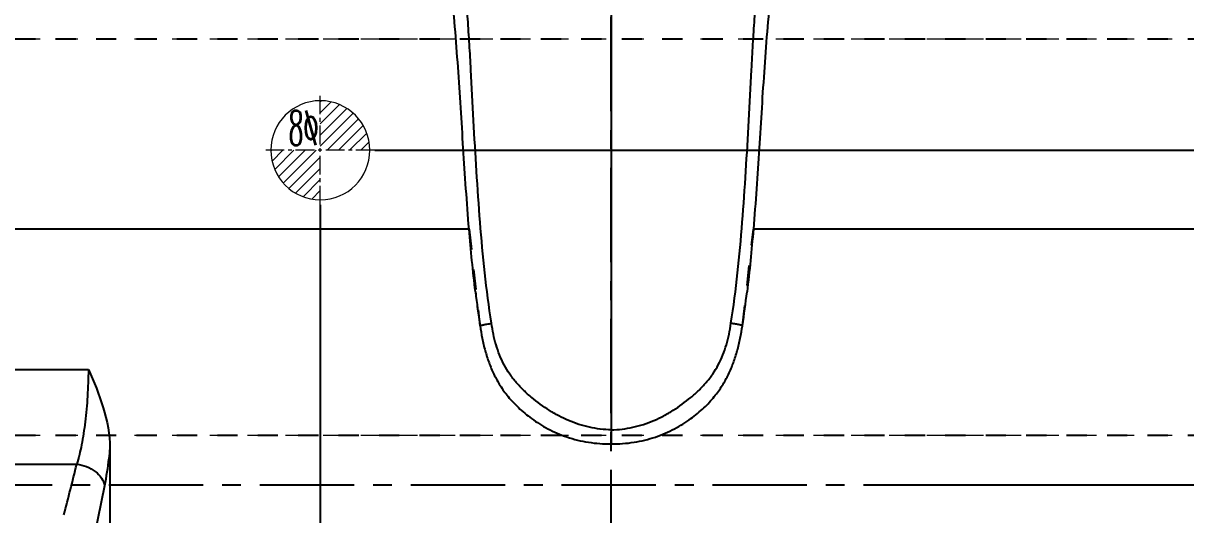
# Model space of a CAD drawing. Header units: millimetres. Extents: x 4 to 4769, y -754 to 1427.
# Drawn here: x 1429 to 1522.9, y 172.5 to 212.1 of the extents above; entities that cross this region are included whole.
import ezdxf

# ---------------------------------------------------------------- set-up
doc = ezdxf.new("R2010")
doc.units = ezdxf.units.MM
doc.header["$LTSCALE"] = 16.335
doc.header["$PDMODE"] = 3
doc.header["$PDSIZE"] = 0.3125
doc.linetypes.add('CENTER', pattern=[0.6, 0.375, -0.075, 0.075, -0.075])
doc.linetypes.add('HIDDEN', pattern=[0.2, 0.1, -0.1])
doc.layers.get('0').update_dxf_attribs({"linetype": 'CONTINUOUS'})
doc.layers.get('Defpoints').update_dxf_attribs({"linetype": 'CONTINUOUS'})
for name, color, linetype, lineweight in [('cool', 153, 'HIDDEN', 9), ('dim', 82, 'CONTINUOUS', 9), ('epin', 13, 'CONTINUOUS', 9)]:
    doc.layers.add(name, color=color, linetype=linetype, lineweight=lineweight)
doc.layers.add('DEFAULT_2', color=8, linetype='HIDDEN')
doc.styles.get("Standard").update_dxf_attribs({"font": 'txt', "width": 0.8})
doc.styles.add('TXT05', font='txt.shx', dxfattribs={"width": 0.5, "bigfont": 'gbcbig.shx'})
doc.dimstyles.get("Standard").update_dxf_attribs({"dimtxt": 0.15625, "dimasz": 0.1875, "dimexe": 0.125, "dimexo": 0.0625, "dimtad": 0, "dimtih": 1, "dimtoh": 1, "dimdsep": 46, "dimtxsty": 'Standard', "dimcen": 0.09, "dimadec": 0, "dimazin": 0, "dimtp": 0.01, "dimtm": 0.01, "dimtfac": 1, "dimtofl": 0, "dimtmove": 0, "dimatfit": 3, "dimfxl": 0, "dimtolj": 1, "dimarcsym": 0})

# ---------------------------------------------------------------- blocks, each defined once
blk = doc.blocks.new('*D100')
at = {"color": 4, "lineweight": -2, "transparency": 16777216}
blk.add_line((1483.673, 266.368), (1480.899, 270.527), dxfattribs=at)
at = {"color": 4, "transparency": 16777216}
blk.add_solid([(1481.592, 270.99), (1480.206, 270.065), (1478.125, 274.687)], dxfattribs=at)
at = {"layer": 'Defpoints', "color": 0, "transparency": 16777216}
for p in [(1474.796, 279.679), (1478.125, 274.687)]:
    blk.add_point(p, dxfattribs=at)
at = {"color": 6, "transparency": 16777216, "insert": (1493.956, 250.949), "char_height": 5, "attachment_point": 5, "rotation": 303.69905}
blk.add_mtext('\\A1;∅6.00(\\M+5B4A9\\M+5CBBF\\M+5BFD7)', dxfattribs=at)
blk = doc.blocks.new('epin_ejp_8')
at = {"layer": 'epin'}
h = blk.add_hatch(dxfattribs=at)
h.set_pattern_fill('_ANSI31', color=123, scale=0.2, angle=90, style=0)
h.set_pattern_definition([(135, (-1217.56114, 35.9661), (-0.4490128, -0.4490128), [])])
h.paths.add_polyline_path([(0, 4, 0.414214), (-4, 0), (0, 0)])
h.paths.add_polyline_path([(4, 0), (0, 0), (0, -4, 0.414214)])
at = {"layer": 'epin', "color": 1, "linetype": 'CENTER', "ltscale": 0.248791}
for p, q in [((0, -4.4), (0, 4.4)), ((-4.4, 0), (4.4, 0))]:
    blk.add_line(p, q, dxfattribs=at)
at = {"layer": 'epin'}
blk.add_circle((0, 0), 4, dxfattribs=at)
at = {"layer": 'epin', "color": 6, "style": 'TXT05', "width": 0.5}
blk.add_text('%%c8', height=2.8, dxfattribs=at).set_placement((0.16, 0.4))
blk = doc.blocks.new('*D109')
at = {"layer": 'Defpoints', "color": 0, "transparency": 16777216}
for p in [(1428.96, 231.885), (1457.36, 201.885), (1553.116, 201.885)]:
    blk.add_point(p, dxfattribs=at)
at = {"layer": 'dim', "color": 4, "lineweight": -2, "transparency": 16777216}
blk.add_line((1457.36, 201.885), (1553.116, 201.885), dxfattribs=at)
at = {"layer": 'dim', "color": 6, "transparency": 16777216, "insert": (1556.616, 201.885), "char_height": 2.5, "attachment_point": 5}
blk.add_mtext('\\A1;30.00', dxfattribs=at)
blk = doc.blocks.new('*D110')
at = {"layer": 'Defpoints', "color": 0, "transparency": 16777216}
for p in [(1428.96, 231.885), (1501.434, 174.885), (1553.116, 174.885)]:
    blk.add_point(p, dxfattribs=at)
at = {"layer": 'dim', "color": 4, "lineweight": -2, "transparency": 16777216}
blk.add_line((1501.434, 174.885), (1553.116, 174.885), dxfattribs=at)
at = {"layer": 'dim', "color": 6, "transparency": 16777216, "insert": (1556.783, 174.885), "char_height": 2.5, "attachment_point": 5}
blk.add_mtext('\\A1;57.00', dxfattribs=at)
blk = doc.blocks.new('*D119')
at = {"layer": 'Defpoints', "color": 0, "transparency": 16777216}
for p in [(1428.96, 231.885), (1428.96, 138.339), (1428.96, 124.994)]:
    blk.add_point(p, dxfattribs=at)
at = {"layer": 'dim', "color": 4, "lineweight": -2, "transparency": 16777216}
blk.add_line((1428.96, 138.339), (1428.96, 124.994), dxfattribs=at)
at = {"layer": 'dim', "color": 6, "transparency": 16777216, "insert": (1428.96, 122.494), "char_height": 2.5, "attachment_point": 5, "rotation": 90}
blk.add_mtext('\\A1;0.00', dxfattribs=at)
blk = doc.blocks.new('*D120')
at = {"layer": 'Defpoints', "color": 0, "transparency": 16777216}
for p in [(1428.96, 231.885), (1452.96, 197.485), (1452.96, 124.994)]:
    blk.add_point(p, dxfattribs=at)
at = {"layer": 'dim', "color": 4, "lineweight": -2, "transparency": 16777216}
blk.add_line((1452.96, 197.485), (1452.96, 124.994), dxfattribs=at)
at = {"layer": 'dim', "color": 6, "transparency": 16777216, "insert": (1452.96, 121.327), "char_height": 2.5, "attachment_point": 5, "rotation": 90}
blk.add_mtext('\\A1;24.00', dxfattribs=at)
blk = doc.blocks.new('*D121')
at = {"layer": 'Defpoints', "color": 0, "transparency": 16777216}
for p in [(1428.96, 231.885), (1518.96, 146.885), (1518.96, 124.994)]:
    blk.add_point(p, dxfattribs=at)
at = {"layer": 'dim', "color": 4, "lineweight": -2, "transparency": 16777216}
blk.add_line((1518.96, 146.885), (1518.96, 124.994), dxfattribs=at)
at = {"layer": 'dim', "color": 6, "transparency": 16777216, "insert": (1518.96, 121.494), "char_height": 2.5, "attachment_point": 5, "rotation": 90}
blk.add_mtext('\\A1;90.00', dxfattribs=at)
blk = doc.blocks.new('*D136')
at = {"color": 4, "lineweight": -2, "transparency": 16777216}
for p, q in [((1508.241, 331.885), (1567.036, 331.885)), ((1567.036, 326.885), (1567.036, 263.664)), ((1567.036, 136.885), (1567.036, 246.331)), ((1501.478, 131.885), (1567.036, 131.885))]:
    blk.add_line(p, q, dxfattribs=at)
at = {"color": 4, "transparency": 16777216}
for points in [[(1566.203, 326.885), (1567.87, 326.885), (1567.036, 331.885)], [(1566.203, 136.885), (1567.87, 136.885), (1567.036, 131.885)]]:
    blk.add_solid(points, dxfattribs=at)
at = {"layer": 'Defpoints', "color": 0, "transparency": 16777216}
for p in [(1508.241, 331.885), (1501.478, 131.885), (1567.036, 131.885)]:
    blk.add_point(p, dxfattribs=at)
at = {"color": 6, "transparency": 16777216, "insert": (1567.036, 254.997), "char_height": 5, "attachment_point": 5, "rotation": 90}
blk.add_mtext('\\A1;200.00', dxfattribs=at)
blk = doc.blocks.new('*D137')
at = {"layer": 'Defpoints', "color": 0, "transparency": 16777216}
for p in [(1428.96, 231.885), (1525.56, 146.885), (1550.474, 146.885)]:
    blk.add_point(p, dxfattribs=at)
at = {"layer": 'dim', "color": 4, "lineweight": -2, "transparency": 16777216}
blk.add_line((1525.56, 146.885), (1550.474, 146.885), dxfattribs=at)
at = {"layer": 'dim', "color": 6, "transparency": 16777216, "insert": (1554.141, 146.885), "char_height": 2.5, "attachment_point": 5}
blk.add_mtext('\\A1;85.00', dxfattribs=at)
blk = doc.blocks.new('89')
at = {"color": 1, "linetype": 'CENTER', "ltscale": 1.243955}
blk.add_line((787.157, 174.885), (1017.157, 174.885), dxfattribs=at)
at = {"layer": 'cool', "ltscale": 0.932966}
for p, q in [((798.367, 210.885), (1005.947, 210.885)), ((798.367, 178.885), (1005.947, 178.885))]:
    blk.add_line(p, q, dxfattribs=at)
at = {"layer": 'epin', "xscale": -1, "rotation": 359.9999999999978}
blk.add_blockref('epin_ejp_8', (926.157, 201.885), dxfattribs=at)

msp = doc.modelspace()

# ---------------------------------------------------------------- linework, layer by layer
at = {"color": 1, "linetype": 'CENTER', "ltscale": 1.243955}
for p, q in [((1476.46, 131.885), (1476.46, 331.885)), ((1313.96, 174.885), (1543.96, 174.885))]:
    msp.add_line(p, q, dxfattribs=at)
at = {"color": 7, "linetype": 'Continuous'}
for p, q in [((1476.46, 229.426), (1476.46, 179.317)), ((1464.977, 195.506), (1392.943, 195.506)), ((1543.96, 195.506), (1487.943, 195.506)), ((1423.696, 184.2), (1434.224, 184.2)), ((1476.46, 179.317), (1476.46, 178.175)), ((1435.96, 177.84), (1435.96, 161.854)), ((1424.64, 176.54), (1433.281, 176.54))]:
    msp.add_line(p, q, dxfattribs=at)
for centre, radius, start, end in [((1561.524, 202.099), 96.738, 186.91414, 188.54481), ((1391.397, 202.099), 96.738, 351.45519, 353.08587), ((1006.889, 282.273), 439.306, 345.52504, 346.0732), ((3333.029, -204.909), 1935.129, 168.68407, 168.811555)]:
    msp.add_arc(centre, radius, start, end, dxfattribs=at)
for points, knots in [([(1464.977, 195.506), (1464.794, 197.686), (1464.505, 202.048), (1464.109, 208.58), (1463.585, 215.06), (1463.044, 219.345), (1462.687, 221.458)], [0, 0, 0, 0, 0.251757, 0.503225, 0.753338, 1, 1, 1, 1]), ([(1490.234, 221.458), (1489.876, 219.345), (1489.336, 215.06), (1488.812, 208.58), (1488.415, 202.048), (1488.127, 197.686), (1487.943, 195.506)], [0, 0, 0, 0, 0.246662, 0.496776, 0.748243, 1, 1, 1, 1]), ([(1466.784, 187.918), (1466.369, 190.627), (1465.81, 196.084), (1465.412, 202.919), (1465.166, 207.702), (1465.011, 210.427), (1464.879, 212.464), (1464.722, 214.492), (1464.529, 216.504), (1464.341, 218.496), (1464.205, 219.816), (1464.132, 220.469)], [0, 0, 0, 0, 0.25165, 0.503263, 0.628794, 0.691423, 0.753923, 0.816237, 0.878226, 0.939602, 1, 1, 1, 1]), ([(1486.136, 187.918), (1486.552, 190.627), (1487.11, 196.084), (1487.508, 202.919), (1487.754, 207.702), (1487.91, 210.427), (1488.041, 212.464), (1488.198, 214.492), (1488.392, 216.504), (1488.579, 218.496), (1488.715, 219.816), (1488.789, 220.469)], [0, 0, 0, 0, 0.25165, 0.503263, 0.628794, 0.691423, 0.753923, 0.816237, 0.878226, 0.939602, 1, 1, 1, 1]), ([(1465.86, 187.726), (1465.867, 187.734), (1465.895, 187.745), (1465.95, 187.761), (1466.032, 187.779), (1466.139, 187.802), (1466.271, 187.828), (1466.488, 187.868), (1466.662, 187.898), (1466.784, 187.918)], [0, 0, 0, 0, 0.032655, 0.0934, 0.182479, 0.2989, 0.441027, 0.606845, 1, 1, 1, 1]), ([(1476.46, 179.317), (1475.87, 179.328), (1474.689, 179.47), (1473.279, 179.93), (1472.214, 180.439), (1471.202, 181.033), (1470.252, 181.72), (1469.384, 182.497), (1468.783, 183.125), (1468.247, 183.811), (1467.64, 184.806), (1467.107, 186.182), (1466.873, 187.336), (1466.784, 187.918)], [0, 0, 0, 0, 0.125985, 0.251892, 0.314788, 0.377534, 0.502218, 0.564184, 0.625924, 0.687616, 0.749503, 0.874187, 1, 1, 1, 1]), ([(1476.46, 179.317), (1477.05, 179.328), (1478.232, 179.47), (1479.642, 179.93), (1480.706, 180.439), (1481.719, 181.033), (1482.668, 181.72), (1483.536, 182.497), (1484.138, 183.125), (1484.673, 183.811), (1485.281, 184.806), (1485.814, 186.182), (1486.047, 187.336), (1486.136, 187.918)], [0, 0, 0, 0, 0.125985, 0.251892, 0.314788, 0.377534, 0.502218, 0.564184, 0.625924, 0.687616, 0.749503, 0.874187, 1, 1, 1, 1]), ([(1487.061, 187.726), (1487.054, 187.734), (1487.025, 187.745), (1486.971, 187.761), (1486.888, 187.779), (1486.781, 187.802), (1486.65, 187.828), (1486.432, 187.868), (1486.259, 187.898), (1486.136, 187.918)], [0, 0, 0, 0, 0.03266, 0.093405, 0.182483, 0.298904, 0.44103, 0.606847, 1, 1, 1, 1]), ([(1465.86, 187.725), (1465.911, 187.388), (1466.028, 186.713), (1466.263, 185.713), (1466.572, 184.735), (1466.97, 183.787), (1467.482, 182.866), (1468.137, 181.957), (1468.979, 181.053), (1470.045, 180.166), (1471.352, 179.349), (1472.895, 178.683), (1474.627, 178.265), (1475.843, 178.175), (1476.46, 178.175)], [0, 0, 0, 0, 0.065265, 0.130809, 0.196098, 0.260957, 0.326875, 0.397097, 0.474611, 0.56231, 0.661201, 0.768232, 0.881997, 1, 1, 1, 1]), ([(1476.46, 178.175), (1477.077, 178.175), (1478.291, 178.265), (1480.021, 178.681), (1481.563, 179.346), (1482.87, 180.162), (1483.936, 181.048), (1484.779, 181.952), (1485.436, 182.862), (1485.949, 183.784), (1486.348, 184.733), (1486.657, 185.711), (1486.892, 186.712), (1487.01, 187.387), (1487.061, 187.725)], [0, 0, 0, 0, 0.117861, 0.231494, 0.338419, 0.437255, 0.524964, 0.602532, 0.672835, 0.738835, 0.803757, 0.869096, 0.934684, 1, 1, 1, 1]), ([(1434.224, 184.2), (1434.217, 183.474), (1434.168, 182.055), (1433.988, 180.017), (1433.707, 178.184), (1433.437, 177.052), (1433.281, 176.54)], [0, 0, 0, 0, 0.281619, 0.549861, 0.792605, 1, 1, 1, 1]), ([(1434.224, 184.2), (1434.674, 183.19), (1435.521, 181.15), (1435.96, 178.943), (1435.96, 177.84)], [0, 0, 0, 0, 0.500588, 1, 1, 1, 1]), ([(1435.96, 177.84), (1435.931, 177.562), (1435.816, 176.544), (1435.664, 175.53), (1435.518, 174.799)], [0, 0, 0, 0, 0.273044, 1, 1, 1, 1]), ([(1433.281, 176.54), (1433.554, 176.512), (1434.087, 176.383), (1434.784, 175.997), (1435.302, 175.462), (1435.486, 175.017), (1435.518, 174.799)], [0, 0, 0, 0, 0.272978, 0.537856, 0.781573, 1, 1, 1, 1])]:
    msp.add_open_spline(points, degree=3, knots=knots, dxfattribs=at)
for points in [[(1465.489, 190.453), (1465.285, 192.134), (1465.119, 193.819), (1464.977, 195.506)], [(1487.943, 195.506), (1487.801, 193.819), (1487.636, 192.134), (1487.431, 190.453)]]:
    msp.add_open_spline(points, degree=3, dxfattribs=at)
at = {"layer": 'cool', "ltscale": 0.932966}
for p, q in [((1325.17, 210.885), (1532.75, 210.885)), ((1325.17, 178.885), (1532.75, 178.885))]:
    msp.add_line(p, q, dxfattribs=at)
at = {"layer": 'DEFAULT_2', "color": 8, "linetype": 'HIDDEN'}
for p, q in [((1313.96, 210.885), (1543.96, 210.885)), ((1464.977, 195.506), (1465.856, 187.722)), ((1487.064, 187.72), (1487.943, 195.506)), ((1313.96, 178.885), (1543.96, 178.885))]:
    msp.add_line(p, q, dxfattribs=at)
for points in [[(1465.86, 187.726), (1465.856, 187.723), (1465.857, 187.723)], [(1487.064, 187.72), (1487.064, 187.721), (1487.061, 187.726)]]:
    msp.add_lwpolyline(points, dxfattribs=at)
for centre, radius, start, end in [((1562.733, 202.157), 97.945, 186.86292, 188.47447), ((1390.198, 202.155), 97.935, 351.52526, 353.13789)]:
    msp.add_arc(centre, radius, start, end, dxfattribs=at)

# ---------------------------------------------------------------- block references
msp.add_blockref('89', (526.803, 0))
at = {"layer": 'epin', "xscale": -1, "rotation": 359.9999999999978}
msp.add_blockref('epin_ejp_8', (1452.96, 201.885), dxfattribs=at)

# ---------------------------------------------------------------- dimensions: what is measured, and where the dimension line sits
dim = msp.add_linear_dim(base=(1567.036, 131.885), p1=(1508.241, 331.885), p2=(1501.478, 131.885), angle=90, dimstyle='Standard', override={"dimtxt": 5, "dimasz": 5, "dimexe": 0, "dimexo": 0, "dimgap": 0, "dimtih": 0, "dimtoh": 0, "dimzin": 0, "dimcen": 0, "dimclrd": 4, "dimclre": 4, "dimclrt": 6, "dimtp": 0, "dimtm": 0, "dimtzin": 0})
dim.commit()
dim.dimension.update_dxf_attribs({"geometry": '*D136', "text_midpoint": (1567.036, 254.997), "dimtype": 160})
dim = msp.add_diameter_dim_2p(p1=(1474.796, 279.679), p2=(1478.125, 274.687), text='<>(穿丝孔)', dimstyle='Standard', override={"dimtxt": 5, "dimasz": 5, "dimexe": 0, "dimexo": 0, "dimgap": 0, "dimtih": 0, "dimtoh": 0, "dimzin": 0, "dimcen": 0, "dimclrd": 4, "dimclre": 4, "dimclrt": 6, "dimtp": 0, "dimtm": 0, "dimtzin": 0})
dim.commit()
dim.dimension.update_dxf_attribs({"geometry": '*D100', "text_midpoint": (1493.956, 250.949)})
at = {"layer": 'dim'}
for feature_location, offset, dtype, origin, picture, middle in [((1428.96021265, 138.339379714), (0, -13.345714979), 1, (1428.96021265, 231.885205182), '*D119', (1428.96021265, 122.493664735)), ((1457.36, 201.885), (95.756, 0), 0, (1428.96, 231.885), '*D109', (1556.616, 201.885)), ((1501.434, 174.885), (51.682, 0), 0, (1428.96, 231.885), '*D110', (1556.783, 174.885)), ((1452.96, 197.485), (0, -72.492), 1, (1428.96, 231.885), '*D120', (1452.96, 121.327)), ((1518.96, 146.885), (0, -21.892), 1, (1428.96, 231.885), '*D121', (1518.96, 121.494)), ((1525.56, 146.885), (24.914, 0), 0, (1428.96, 231.885), '*D137', (1554.141, 146.885))]:
    dim = msp.add_ordinate_dim(feature_location=feature_location, offset=offset, dtype=dtype, origin=origin, dimstyle='Standard', override={"dimtxt": 2.5, "dimasz": 2, "dimexe": 0, "dimexo": 0, "dimgap": 0, "dimtih": 0, "dimtoh": 0, "dimzin": 0, "dimcen": 0, "dimclrd": 4, "dimclre": 4, "dimclrt": 6, "dimtp": 0, "dimtm": 0, "dimtzin": 0}, dxfattribs=at)
    dim.commit()
    dim.dimension.update_dxf_attribs({"geometry": picture, "text_midpoint": middle})

doc.saveas('drawing.dxf')
